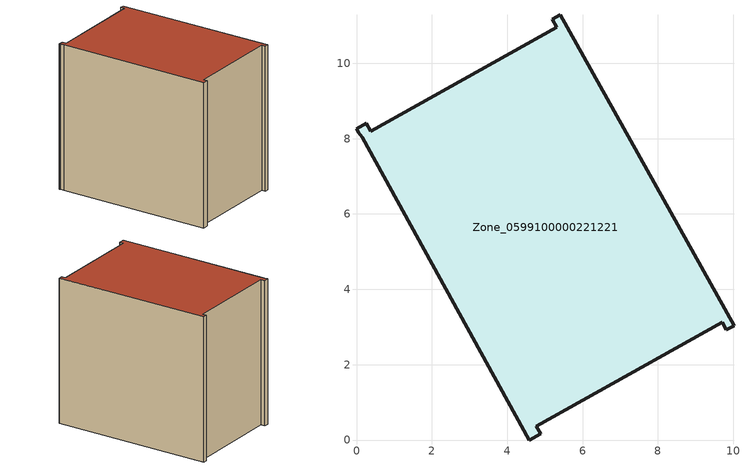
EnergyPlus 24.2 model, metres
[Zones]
Zone_0599100000221221
 floor ground (C_G): 0.15,8.03 0.05,8.17 0,8.26 0.26,8.4 0.38,8.19 5.32,10.95 5.2,11.16 5.41,11.28 10.02,3.04 9.82,2.92 9.71,3.13 4.77,0.37 4.89,0.16 4.59,0 z0
 wall outside (C_F): 4.59,0 4.89,0.16 4.77,0.37 9.71,3.13 9.82,2.92 10.02,3.04 5.41,11.28 5.2,11.16 5.32,10.95 0.38,8.19 0.26,8.4 0,8.26 0.05,8.17 0.15,8.03 4.59,0 z0:8.6
 roof outside (C_R): 0.05,8.17 0.15,8.03 4.59,0 4.89,0.16 4.77,0.37 9.71,3.13 9.82,2.92 10.02,3.04 5.41,11.28 5.2,11.16 5.32,10.95 0.38,8.19 0.26,8.4 0,8.26 z8.6
[BUILDING]
Pand.0599100000221221: North Axis=0; Terrain=City; Loads Convergence Tolerance Value=0.04; Temperature Convergence Tolerance Value=0.4; Solar Distribution=FullExterior; Maximum Number of Warmup Days=25; Minimum Number of Warmup Days=1
[Site:Location]
Rotterdam.The.Hague.AP_ZH_NLD Design_Conditions: Latitude=51.96; Longitude=4.45; Time Zone=1; Elevation=-4.5
[SITE:GROUNDTEMPERATURE:BUILDINGSURFACE]
18, 18, 18, 18, 18, 18, 18, 18, 18, 18, 18, 18
[MATERIAL] Thermal Absorptance=0.9; Solar Absorptance=0.7; Visible Absorptance=0.7
Name | Roughness | Thickness | Conductivity | Density | Specific Heat
G.TI.1965-1974 | MediumSmooth | 0.15 | 0.882353 | 540 | 1210
F.TI.1965-1974 | Rough | 0.3 | 0.697674 | 1920 | 840
R.TI.1965-1974 | MediumRough | 0.2 | 0.232558 | 1500 | 1000
[CONSTRUCTION]
C_G: G.TI.1965-1974
C_F: F.TI.1965-1974
C_R: R.TI.1965-1974
[ZONE]
Zone_0599100000221221: Type=1; Multiplier=1; Ceiling Height=Autocalculate; Volume=Autocalculate; Floor Area=autocalculate; Part of Total Floor Area=Yes
[ZONEINFILTRATION:DESIGNFLOWRATE]
Infil_Zone_0599100000221221: Zone or ZoneList or Space or SpaceList=Zone_0599100000221221; Schedule=AlwaysOn; Design Flow Rate Calculation Method=Flow/Area; Flow Rate per Floor Area=0.003; Constant Term Coefficient=1; Temperature Term Coefficient=0; Velocity Term Coefficient=0; Velocity Squared Term Coefficient=0
[HVACTEMPLATE:ZONE:IDEALLOADSAIRSYSTEM]
Zone_0599100000221221: Maximum Heating Supply Air Temperature=50; Minimum Cooling Supply Air Temperature=13; Maximum Heating Supply Air Humidity Ratio=0.0156; Minimum Cooling Supply Air Humidity Ratio=0.0077; Heating Limit=NoLimit; Cooling Limit=NoLimit; Dehumidification Control Type=ConstantSensibleHeatRatio; Cooling Sensible Heat Ratio=0.7; Dehumidification Setpoint=60; Humidification Control Type=None; Humidification Setpoint=30; Outdoor Air Method=None; Outdoor Air Flow Rate per Person=0.00944; Outdoor Air Flow Rate per Zone Floor Area=0; Outdoor Air Flow Rate per Zone=0; Demand Controlled Ventilation Type=None; Outdoor Air Economizer Type=NoEconomizer; Heat Recovery Type=None; Sensible Heat Recovery Effectiveness=0.7; Latent Heat Recovery Effectiveness=0.65
[ZONECONTROL:THERMOSTAT]
ThermostatControl_Zone_0599100000221221: Zone or ZoneList=Zone_0599100000221221; Control Type Schedule=DualSetpointControlType; Control 1=Thermostat_Zone_0599100000221221; Temperature Difference Between Cutout And Setpoint=0
[THERMOSTATSETPOINT:DUALSETPOINT]
Thermostat_Zone_0599100000221221: Heating Setpoint Temperature Schedule=HeatingSetpoint_Zone_0599100000221221; Cooling Setpoint Temperature Schedule=CoolingSetpoint_Zone_0599100000221221
[SCHEDULE:COMPACT]
HeatingSetpoint_Zone_0599100000221221: Through: 12/31, For: AllDays, Until: 24:00, 21
CoolingSetpoint_Zone_0599100000221221: Through: 12/31, For: AllDays, Until: 24:00, 24
DualSetpointControlType: Through: 12/31, For: AllDays, Until: 24:00, 4
AlwaysOn: Through: 12/31, For: AllDays, Until: 24:00, 1
